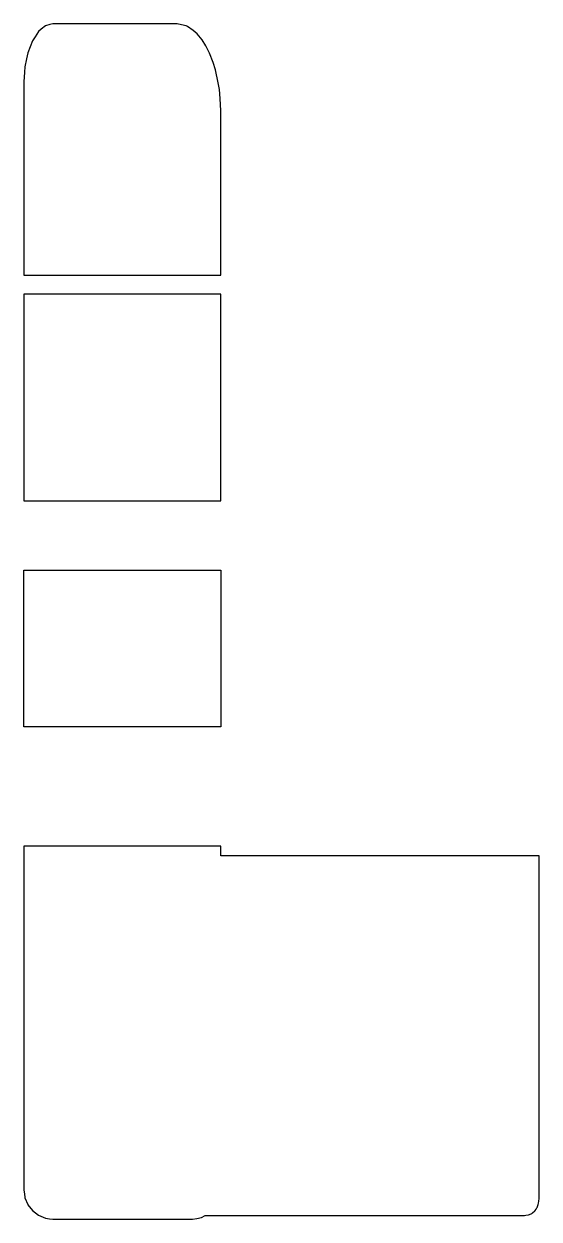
# Model space of a CAD drawing. Header units: metres. Extents: x 2.4 to 38, y -16 to 66.5.
import ezdxf

# ---------------------------------------------------------------- set-up
doc = ezdxf.new("R2010")
doc.units = ezdxf.units.M

msp = doc.modelspace()

# ---------------------------------------------------------------- linework, layer by layer
for p, q in [((3.595, 66.149), (3.4, 65.987)), ((3.882, 66.387), (3.595, 66.149)), ((4.204, 66.471), (3.882, 66.387)), ((4.4, 66.523), (4.204, 66.471)), ((6.012, 66.523), (4.4, 66.523)), ((13, 66.523), (6.012, 66.523)), ((13.074, 66.513), (13, 66.523)), ((13.614, 66.392), (13.074, 66.513)), ((13.706, 66.353), (13.614, 66.392)), ((14.108, 66.072), (13.706, 66.353)), ((14.378, 65.848), (14.108, 66.072)), ((2.986, 65.351), (2.828, 64.94)), ((3.171, 65.635), (2.986, 65.351)), ((3.4, 65.987), (3.171, 65.635)), ((14.715, 65.426), (14.378, 65.848)), ((14.983, 65.013), (14.715, 65.426)), ((2.668, 64.523), (2.582, 64.108)), ((2.828, 64.94), (2.668, 64.523)), ((15.236, 64.509), (14.983, 65.013)), ((15.48, 63.868), (15.236, 64.509)), ((2.468, 63.558), (2.444, 63.19)), ((2.582, 64.108), (2.468, 63.558)), ((15.643, 63.354), (15.48, 63.868)), ((2.444, 63.19), (2.4, 62.523)), ((15.827, 62.457), (15.643, 63.354)), ((2.4, 62.523), (2.4, 58.695)), ((15.907, 62.004), (15.827, 62.457)), ((15.952, 61.383), (15.907, 62.004)), ((16, 60.523), (15.952, 61.383)), ((16, 57.733), (16, 60.523)), ((2.4, 58.695), (2.4, 52.479)), ((16, 49.171), (16, 57.733)), ((2.4, 52.479), (2.4, 49.171)), ((2.4, 49.171), (13.946, 49.171)), ((13.946, 49.171), (16, 49.171)), ((16, 49.171), (16, 49.171)), ((4.454, 47.863), (2.4, 47.863)), ((2.4, 47.863), (2.4, 43.852)), ((16, 47.863), (4.454, 47.863)), ((16, 40.51), (16, 47.863)), ((2.4, 43.852), (2.4, 40.51)), ((2.4, 40.51), (2.4, 39.294)), ((16, 37.47), (16, 40.51)), ((2.4, 39.294), (2.4, 37.47)), ((2.4, 37.47), (2.4, 35.31)), ((16, 33.582), (16, 37.47)), ((2.4, 35.31), (2.4, 33.582)), ((2.4, 33.582), (8.506, 33.582)), ((8.506, 33.582), (16, 33.582)), ((16, 33.582), (16, 33.582)), ((2.4, 26.689), (2.4, 28.81)), ((2.4, 28.81), (9.894, 28.81)), ((9.894, 28.81), (16, 28.81)), ((16, 28.81), (16, 24.922)), ((2.4, 24.922), (2.4, 26.689)), ((2.4, 22.32), (2.4, 24.922)), ((16, 24.922), (16, 18.418)), ((16, 24.922), (16, 24.922)), ((2.4, 18.418), (2.4, 22.32)), ((2.4, 18.182), (2.4, 18.418)), ((2.4, 17.994), (2.4, 18.182)), ((16, 18.418), (16, 17.994)), ((3.066, 17.994), (2.4, 17.994)), ((16, 17.994), (3.066, 17.994)), ((15.334, 9.758), (2.4, 9.758)), ((2.4, 9.758), (2.4, 9.588)), ((2.4, 9.588), (2.4, 9.524)), ((2.4, 9.524), (2.4, 5.181)), ((16, 9.758), (15.334, 9.758)), ((16, 9.348), (16, 9.758)), ((16, 9.077), (16, 9.348)), ((16, 9.348), (16, 9.348)), ((17.984, 9.077), (16, 9.077)), ((22.385, 9.077), (17.984, 9.077)), ((38, 9.077), (22.385, 9.077)), ((38, 1.386), (38, 9.077)), ((2.4, 5.181), (2.4, 4.96)), ((2.4, 4.96), (2.4, 3.116)), ((2.4, 3.116), (2.4, 3.005)), ((2.4, 3.005), (2.4, 2.902)), ((2.4, 2.902), (2.4, 2.818)), ((2.4, 2.818), (2.4, -9.36)), ((38, -1.054), (38, 1.386)), ((38, -5.54), (38, -1.054)), ((38, -14.281), (38, -5.54)), ((2.4, -9.36), (2.4, -9.622)), ((2.4, -9.622), (2.4, -9.934)), ((2.4, -9.934), (2.4, -13.985)), ((2.4, -13.985), (2.4, -14)), ((2.4, -14), (2.434, -14.261)), ((2.434, -14.261), (2.468, -14.518)), ((2.468, -14.518), (2.47, -14.522)), ((2.47, -14.522), (2.668, -15)), ((37.966, -14.893), (37.979, -14.766)), ((37.979, -14.766), (38, -14.57)), ((38, -14.57), (38, -14.281)), ((2.668, -15), (2.671, -15.004)), ((2.671, -15.004), (2.986, -15.414)), ((2.986, -15.414), (2.99, -15.417)), ((2.99, -15.417), (3.402, -15.733)), ((37.33, -15.68), (37.5, -15.605)), ((37.5, -15.605), (37.545, -15.567)), ((37.545, -15.567), (37.707, -15.434)), ((37.707, -15.434), (37.722, -15.413)), ((37.722, -15.413), (37.791, -15.317)), ((37.791, -15.317), (37.852, -15.217)), ((37.852, -15.217), (37.866, -15.195)), ((37.866, -15.195), (37.934, -14.989)), ((37.934, -14.989), (37.966, -14.893)), ((3.402, -15.733), (3.406, -15.735)), ((3.406, -15.735), (3.882, -15.932)), ((3.882, -15.932), (3.885, -15.932)), ((3.885, -15.932), (4.166, -15.98)), ((4.166, -15.98), (4.4, -16)), ((4.4, -16), (13.57, -16)), ((13.57, -16), (14, -16)), ((14, -16), (14.046, -15.994)), ((14.046, -15.994), (14.344, -15.969)), ((14.344, -15.969), (14.668, -15.885)), ((14.668, -15.885), (14.681, -15.879)), ((14.681, -15.879), (14.932, -15.763)), ((14.932, -15.763), (16.72, -15.761)), ((16.72, -15.761), (25.5, -15.748)), ((25.5, -15.748), (29.335, -15.748)), ((29.335, -15.748), (37, -15.748)), ((37, -15.748), (37.085, -15.736)), ((37.085, -15.736), (37.259, -15.712)), ((37.259, -15.712), (37.33, -15.68))]:
    msp.add_line(p, q)

doc.saveas('drawing.dxf')
